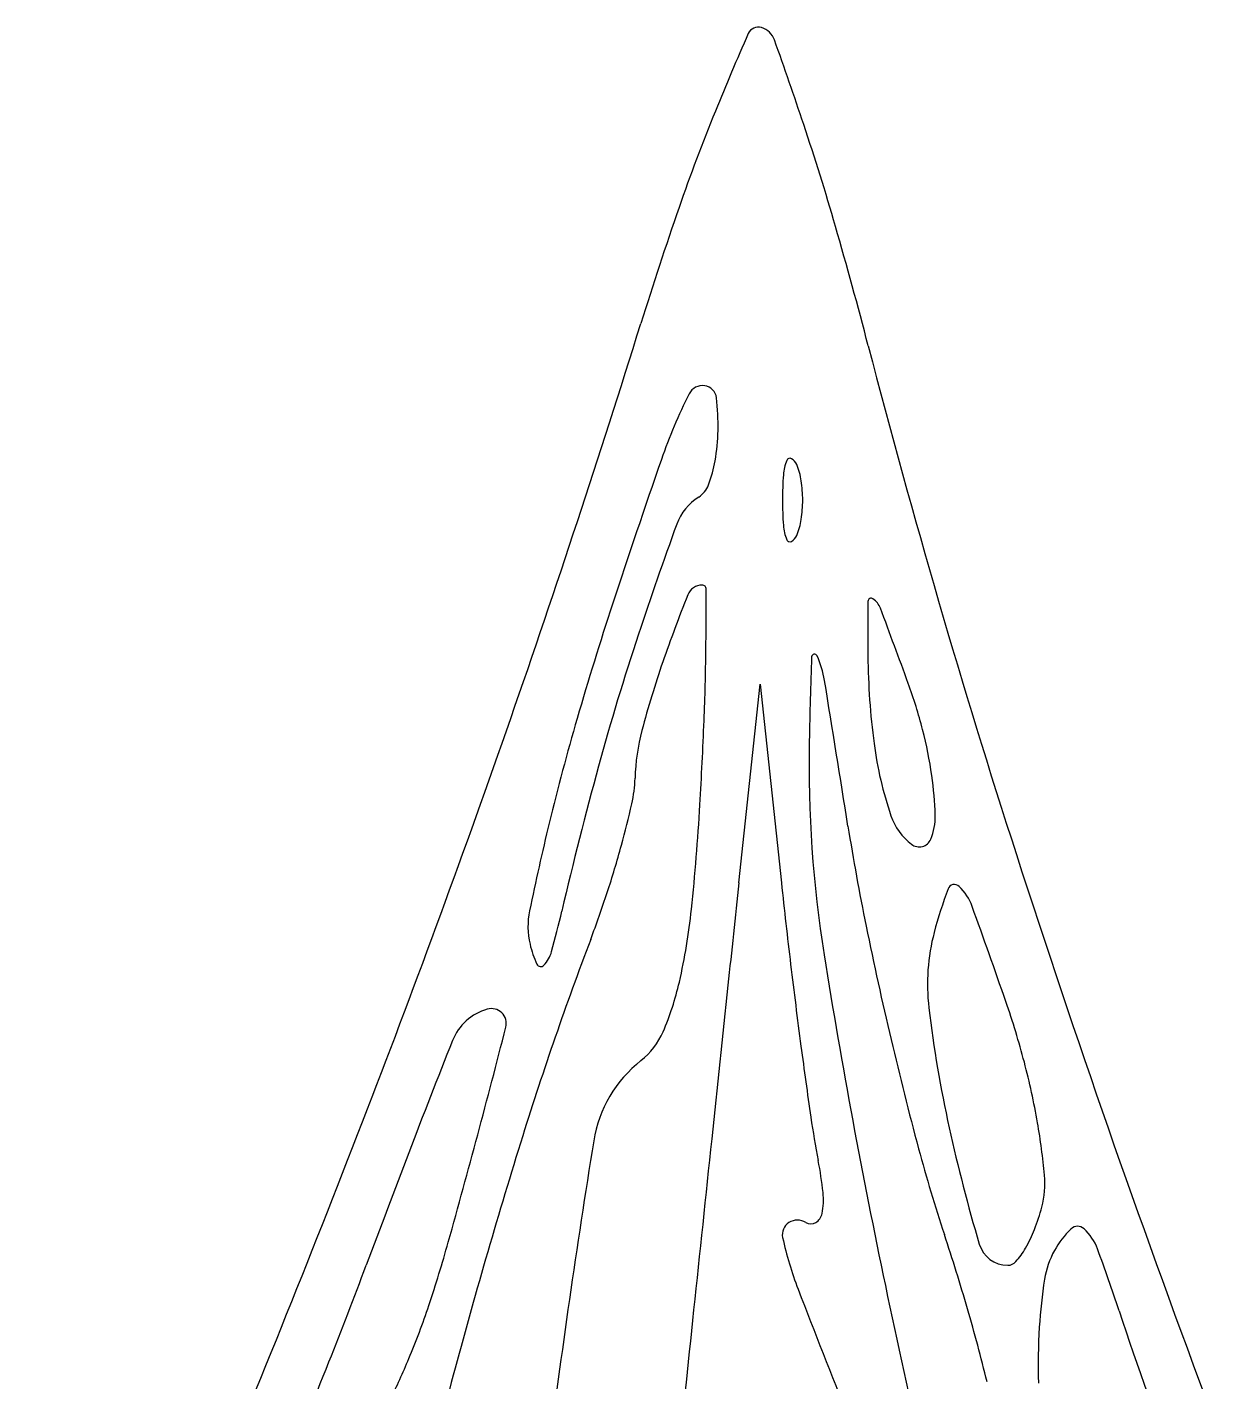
# Model space of a CAD drawing. Extents: x 0.12 to 1.64, y 0.04 to 1.72.
# Drawn here: x 0.4676 to 0.6755, y 1.4794 to 1.7184 of the extents above; entities that cross this region are included whole.
import ezdxf

# ---------------------------------------------------------------- set-up
doc = ezdxf.new("R2010")
doc.units = 0
doc.header["$MEASUREMENT"] = 0
doc.layers.add('Outline', color=30, linetype='Continuous')
doc.layers.add('Silk', color=7, linetype='Continuous')

msp = doc.modelspace()

# ---------------------------------------------------------------- linework, layer by layer
at = {"layer": 'Outline'}
for centre, radius, start, end in [((1.083748848599947, 1.501806212543394), 0.5343712591897991, 156.2188792132215, 157.8119054107029), ((0.5965269865949895, 1.716504912816676), 0.0019422266280738, 72.7596538841874, 156.2188355493988), ((0.5960654976194889, 1.715017764038424), 0.0034993340627521, 19.68481888872221, 72.75978331428396), ((-0.13553561417405, 1.453284955713154), 0.780509147212737, 18.52587474423272, 19.68484389275517), ((0.9041263128003283, 1.575065215728542), 0.3403837933195472, 157.8118960267179, 160.8706214824161), ((0.1804393461158174, 1.559167401396993), 0.4472655908846752, 16.11197706335993, 18.5258735792627), ((1.215107192935233, 1.467199211414204), 0.6695405685742145, 160.8705720652519, 162.7143104738417), ((-0.1647181666321273, 1.459464859346851), 0.8065347177207876, 14.55949921530253, 16.11196191128835), ((-1.537224521599736, 2.323703707142853), 2.212980865524828, 338.9156523789389, 342.7142438641483), ((2.168994385885778, 2.065592556792477), 1.604607141107303, 194.559580430747, 197.8983130692747), ((2.771534726169954, 2.260187834783565), 2.237791303800998, 197.8983043384525, 200.5003376524145), ((-2.095990566304094, 2.539142067795179), 2.811840765622493, 335.7413668925336, 338.9155792799656)]:
    msp.add_arc(centre, radius, start, end, dxfattribs=at)
at = {"layer": 'Silk'}
for p, q in [((0.5930979350000002, 1.567499999999999), (0.59685306, 1.6025)), ((0.59685306, 1.6025), (0.600593565, 1.567499999999999))]:
    msp.add_line(p, q, dxfattribs=at)
for centre, radius, start, end in [((1.083748848599944, 1.501806212543416), 0.5343712591897991, 156.2188792132215, 157.8119054107029), ((0.5965269865949872, 1.716504912816698), 0.0019422266280738, 72.7596538841874, 156.2188355493988), ((0.5960654976194865, 1.715017764038446), 0.0034993340627521, 19.68481888872222, 72.75978331428396), ((-0.1355356141740524, 1.453284955713176), 0.780509147212737, 18.52587474423272, 19.68484389275518), ((0.9041263128003258, 1.575065215728564), 0.3403837933195472, 157.8118960267179, 160.8706214824161), ((0.1804393461158149, 1.559167401397015), 0.4472655908846752, 16.11197706335993, 18.5258735792627), ((1.215107192935231, 1.467199211414226), 0.6695405685742145, 160.8705720652519, 162.7143104738417), ((-0.1647181666321298, 1.459464859346874), 0.8065347177207876, 14.55949921530254, 16.11196191128835), ((-1.537224521599738, 2.323703707142875), 2.212980865524828, 338.9156523789389, 342.7142438641483), ((2.168994385885776, 2.0655925567925), 1.604607141107303, 194.5595804307471, 197.8983130692748), ((0.5866967876056542, 1.65256452659887), 0.0026441278163081, 81.97404869875857, 153.2652721892566), ((0.586725149161548, 1.652765683196063), 0.0024409816757036, 6.512398973612047, 81.97400043110011), ((0.6692671530914219, 1.610973296041454), 0.0950978768789247, 153.2653059996021, 160.8549087069645), ((0.5451930640332369, 1.64802467701952), 0.0442427906637241, 359.0419666101918, 6.512293765840453), ((0.5560002154351494, 1.647843951427483), 0.0334341282504812, 349.8259908409643, 359.0419736907207), ((2.067388465959705, 1.125598857623296), 1.575074752024686, 160.8549450865661, 161.8351553055986), ((0.6020889208986211, 1.641766776815741), 0.0006023948742574, 61.64750924949789, 158.0254288201876), ((0.6013921560645452, 1.640475566880103), 0.0020696045838359, 21.97449101951768, 61.64767294281882), ((0.5646172445340831, 1.646297576995921), 0.0246794458249164, 339.5763382772683, 349.8259024176376), ((0.6092557509268, 1.638874897157504), 0.0083306819167089, 158.0254818589896, 175.9918379465091), ((0.5914559344549267, 1.636466230770018), 0.012784233645034, 8.69988920278199, 21.9744367952301), ((0.5836899355737374, 1.63919554033694), 0.0043273828287571, 302.4179061394881, 339.5763275951932), ((0.6645550191183596, 1.634999992669008), 0.06376554411836, 175.9917602146789, 179.9999934128245), ((0.5818741431900089, 1.635000014504913), 0.022477556809996, 359.9999630266585, 8.699927319179713), ((0.5911435631792813, 1.62745864590212), 0.0095762589767695, 122.4180151780854, 159.8607496918609), ((0.6645550191183596, 1.63500000733099), 0.06376554411836, 180.0000065871753, 184.008239785321), ((0.5818741431900089, 1.634999985495084), 0.022477556809996, 351.3000726808203, 3.69733415375e-05), ((1.178069328411429, 1.412218822218356), 0.634724269925183, 159.8607951679415, 161.718742003147), ((0.6092557509268, 1.631125102842495), 0.0083306819167088, 184.0081620534909, 201.9745181410104), ((0.5914559344549267, 1.63353376922998), 0.012784233645034, 338.0255632047699, 351.300110797218), ((0.6020889208986211, 1.628233223184258), 0.0006023948742574, 201.9745711798123, 298.3524907505021), ((0.6013921560645452, 1.629524433119895), 0.002069604583836, 298.3523270571812, 338.0255089804824), ((0.858760544579731, 1.509424982351721), 0.2954641280434199, 158.3845002216293, 160.8323120231858), ((0.5866253125514543, 1.61725610686511), 0.0027438931348912, 89.99994887142645, 158.3844197935517), ((0.5866253140277049, 1.619283528537004), 0.0007164714629952, 359.9329426992874, 89.99992224614569), ((-0.5811210244770808, 1.62064852224868), 1.168463607746857, 359.4100312382413, 359.9330262058018), ((1.16463465919434, 1.421795574667073), 0.6249711098798602, 161.8351577688485, 163.7689590243961), ((1.079299462652747, 1.612013759210844), 0.4634707330108366, 179.3683357314215, 180.5580146114214), ((0.6164278878993305, 1.617116949687915), 0.0005710276018197, 55.77670687225107, 179.3683280476724), ((0.6147815598609886, 1.61469657226705), 0.0034982486165809, 20.52299979205136, 55.77667435431866), ((-1.207544548525294, 0.9325213747163248), 1.949323380908704, 20.10730276118958, 20.52304048132862), ((1.026745090043311, 1.462210587805823), 0.4753561371535425, 161.7188525944241, 164.6474242522657), ((0.1730154511270072, 1.61288318707777), 0.4142871534162074, 357.6794740289475, 359.4100028636598), ((0.7364650129682438, 1.55193567688322), 0.165990747761518, 160.8323778373128, 165.1867914055798), ((1.401135909146026, 1.5772382810455), 0.7957724410173596, 177.8324125875107, 178.9010857214442), ((0.6064332936690568, 1.607317452346976), 0.000500787057458, 24.45595670395045, 177.8322262217097), ((0.5912750840010217, 1.600423469201553), 0.0171530638972607, 9.248352877011538, 24.45612758218838), ((0.7444980055154679, 1.608752915828201), 0.1286533965409256, 180.5579947809773, 187.4634834382936), ((-5.562852209491523, 0.59834959139965), 6.25233027076818, 9.009932080244386, 9.248282437085585), ((0.5417641450437917, 1.572930227483814), 0.0864749157620384, 14.44445853632689, 20.10733737582601), ((0.9688203984230142, 1.47879969488374), 0.4210282393424986, 163.7689277183207, 166.3688986498781), ((0.611566148248121, 1.584966201087196), 0.0367980934132002, 165.1868146752313, 178.5077299884868), ((-0.2361353258647242, 1.629463731661179), 0.8237737499874201, 356.6446819824887, 357.6794367292971), ((0.5521060126332081, 1.575594154275503), 0.0757954620687321, 8.193183567583887, 14.44443582010482), ((0.818937631017744, 1.588405629948341), 0.2134670703255883, 178.9009803270485, 189.069574526122), ((0.6818839953016309, 1.600550220127603), 0.0655043784027542, 187.4634841404347, 198.9067039114499), ((1.204303565715034, 1.41346103226539), 0.659485253396049, 164.6474339478565, 166.9387304181773), ((0.551444548189514, 1.586532403286891), 0.0233439034187814, 347.3242787009895, 358.5077803858292), ((0.5653156682373872, 1.577496140029043), 0.0624495806446831, 1.744940196104173, 8.193138661315443), ((0.4185668069211463, 1.616418788644888), 0.1595411506535951, 344.6178923810453, 347.3241900268294), ((0.1705201997557656, 1.605622508045603), 0.4164199474263699, 354.0982875065201, 356.6446363487265), ((1.008226486270545, 1.469243295124405), 0.4615765381435184, 166.3688481732761, 168.3363369066062), ((0.6300749446490804, 1.582805258949542), 0.010740691741534, 198.9067764933078, 232.5637104170968), ((0.6178039713386398, 1.579095156502264), 0.0099369267779212, 336.6618259007177, 1.744978570811484), ((1.01037254680812, 1.640613866107383), 0.4030133353249016, 189.0098874997073, 191.5608194374527), ((0.624893056355269, 1.576036518948564), 0.0022161502588283, 232.5636966907985, 336.6616920947884), ((0.3978187246806803, 1.622126817596694), 0.1810600844369235, 341.8664443824137, 344.6178847015937), ((2.771534726169951, 2.260187834783587), 2.237791303800998, 197.8983043384526, 200.5003376524146), ((0.3911630012556022, 1.624306540304108), 0.188063643917078, 339.1922332358652, 341.8664496660982), ((14.67804722760741, 0.0563308290562381), 14.16578373541446, 173.8761818445544, 173.9497496229224), ((1.738056679422889, 1.68906187056767), 1.143940394010338, 186.1001061295276, 186.8273017226629), ((0.7041607854769814, 1.538513244992985), 0.0792435806688801, 159.3890211913732, 165.21772432984), ((0.6311083754721344, 1.565987815288749), 0.0011954761406285, 46.01318926147995, 159.3889189222561), ((0.6254440054400976, 1.560119467671085), 0.009351614419346, 19.9201942186812, 46.01326569235982), ((-0.5968622321625398, 1.117162300319442), 1.309445299732254, 19.14102242564752, 19.92024202444184), ((0.5696691324027593, 1.559774128506735), 0.0137725805634036, 168.3363124198034, 193.1898207873187), ((0.3803571039572603, 1.604612490442032), 0.1863437197458521, 344.6659524838336, 346.9386869620572), ((0.4798443256128782, 1.573647722436848), 0.1054475985720775, 347.0292615600615, 354.0982349050334), ((1.286697564161499, 1.697138692794484), 0.6850604435307588, 191.5608473191004, 193.2753342417673), ((0.6620133552909468, 1.549635159055501), 0.0356534115513045, 165.2177708055637, 186.7796467857111), ((1.132684943670206, 1.342513531099504), 0.6051967743056684, 159.1922138272563, 162.6665928941624), ((0.5742960180088506, 1.560858509964886), 0.0185248382961325, 193.1898883553754, 204.642938431093), ((0.5546276095658036, 1.556826157989695), 0.0056402535524794, 316.2389032362979, 344.6658527781974), ((1.7935610188826, 1.743982423736008), 1.200429525000465, 189.0694897721927, 191.9018197261076), ((0.5581508835641026, 1.553452048157626), 0.0007619262955241, 204.6428383654865, 316.2389459087775), ((1.738042521955214, 1.689059722976536), 1.143926081634281, 186.8272792154014, 187.5544748085367), ((0.5320775745883068, 1.561616839108901), 0.0518467174955583, 336.8064392422875, 347.0292424131506), ((67.61051604929129, -5.554099687700023), 67.3947531612925, 173.949696292663, 173.9728437875076), ((0.5041507091733959, 1.499305296373938), 0.1439999915248273, 14.69037324457078, 19.14100820560046), ((0.5512586279609839, 1.536215303212008), 0.0093268315066717, 105.7322479232864, 158.4401581679327), ((0.5494439090862492, 1.542657457842308), 0.0026339576190954, 345.695557198668, 105.7322914188328), ((0.8421215043304789, 1.571047090466629), 0.2170298602903657, 186.7797049306647, 192.451516447237), ((-1.040529092812416, 1.948068201340733), 1.64347886732586, 344.3266490191823, 345.695543504238), ((2.574997258368794, 0.7365990262207766), 2.185310341240646, 158.4401145436325, 159.5534773726707), ((0.5678077028465136, 1.54630763531741), 0.0129749567163338, 308.1856724382941, 336.8064564886788), ((1.261151720641529, 1.691111990347509), 0.6588133243876002, 193.2753738769818, 195.0026943306367), ((1.616330145202153, 1.672917843863803), 1.021147977250835, 187.5544525367033, 188.2656054695543), ((0.5897917625678707, 1.518356559665973), 0.0225857169542449, 128.1857674242442, 170.792344053734), ((0.5169637236957346, 1.502664566122836), 0.1307539342104581, 9.905665981408863, 14.69031423911064), ((-2.095990566304096, 2.539142067795201), 2.811840765622493, 335.7413668925336, 338.9155792799656), ((0.7579442743578426, 1.548219095827445), 0.1537518272553558, 188.265605578101, 191.1444524824104), ((0.5358973414177135, 1.505971036011639), 0.1115337723183906, 5.101726588606183, 9.905617804991152), ((1.608440332826708, 1.194029476188653), 1.1035848809785, 162.6666726454247, 164.8825751610097), ((0.9229628627562524, 1.588897224729386), 0.2998184617116556, 192.4514778273591, 196.4993474584197), ((2.171737519234735, 1.261920164344875), 1.625181112517821, 170.7923384864513, 172.7919104529327), ((75.39235527876446, -6.37583030027796), 75.21985782414914, 173.9727702350643, 173.9959177299089), ((0.8832953993717566, 1.589846653421291), 0.2676227468089639, 195.0026951283037, 198.3881710618075), ((0.5453409798381905, 1.506336700132568), 0.0629375723694414, 5.951104903179513, 11.14442201809923), ((0.630626465144223, 1.514428266568173), 0.0164278753893432, 345.3450214216883, 5.101712274934316), ((0.5954380847765149, 1.511558889605318), 0.0125690188256829, 348.8104816242934, 5.951141774133152), ((0.6054255977593412, 1.509583203016691), 0.0023879701037433, 300.9063220395684, 348.8105859800106), ((0.611350696457373, 1.519469066923754), 0.0363518540756121, 338.8252491180625, 345.3448954976522), ((0.6032410658767697, 1.505430804756179), 0.0024859309883409, 122.041677179229, 192.3088678552167), ((0.6034302793030025, 1.505128495701741), 0.0028425715427551, 58.28246875453849, 122.0417431396234), ((0.6057984760917602, 1.508960318449488), 0.0016620063065511, 238.2826201015353, 300.906432787413), ((0.6237248749, 1.514675731500001), 0.0230817238345763, 329.6627633411276, 338.8252035116817), ((0.6635623487917123, 1.494294489534671), 0.0169764858686447, 134.5172150545119, 150.7674292502079), ((0.6528404738652789, 1.505198589851863), 0.0016840692621882, 47.10510662326128, 134.517132519919), ((0.6477637710764756, 1.499734429137483), 0.0091426189548848, 20.25944877466791, 47.10511220937288), ((0.3089067930315952, 1.569436241424359), 0.2419299487813006, 341.5655344296325, 344.3265990476267), ((0.661945296277424, 1.518239933655666), 0.0625713739017184, 192.3088845251826, 201.0484401299186), ((0.2897031061205961, 1.39252048898637), 0.3579085679770123, 16.18928600936888, 18.38823054750928), ((0.6405084168964355, 1.505233895515154), 0.005233895515155, 196.4992450518986, 270.0000339749172), ((0.6299338690907057, 1.511042092726039), 0.0158876332319055, 319.2370257353274, 329.6627020660121), ((0.6619244258338571, 1.495211119437691), 0.0150995197008696, 150.7674404447939, 171.0408738414266), ((0.3536047070399261, 1.391158330818724), 0.3227001480958442, 18.20876864955384, 20.2594444607702), ((-0.2591909672685698, 1.793244474303069), 0.8394413016706369, 338.3074252019379, 339.5534815366743), ((0.6405084176579067, 1.501926307345731), 0.0019263073457326, 270.0000696628533, 319.236985604119), ((3.762155455829774, 2.158893963270719), 3.212273366559105, 191.9017904853274, 193.006444559804), ((0.7364267779307992, 1.483465640704966), 0.0905220411293999, 171.0409105822565, 176.4328234983451), ((2.324293876200642, 2.157968639824229), 1.843766371275346, 201.0484355756323, 201.8045079392154), ((0.4120401952049344, 1.535059455028133), 0.133218118299169, 337.2495903401651, 341.5655149195418), ((66.37699851152183, -5.427625377556916), 66.15477369789157, 173.9959205789746, 174.0213599049739), ((0.3280080735798242, 1.403641099788638), 0.3180219973472099, 13.78666044532903, 16.18932822842241), ((1.205165558708347, 1.671280833872674), 0.5737509106975799, 198.2086852851621, 201.3340908887854), ((0.7529199354906524, 1.482437542039613), 0.1070472108155126, 176.4328647528073, 181.7271987185952), ((-1.093187507956313, 2.125005235546006), 1.737002125558674, 337.5841741243307, 338.3074736434748), ((0.3981784796883372, 1.540872237860128), 0.1482492726565075, 334.1416113489162, 337.2496022565979), ((2.857686867161966, 0.8565538980167573), 2.397612187259919, 164.8826817635651, 165.8688506340029)]:
    msp.add_arc(centre, radius, start, end, dxfattribs=at)

doc.saveas('drawing.dxf')
